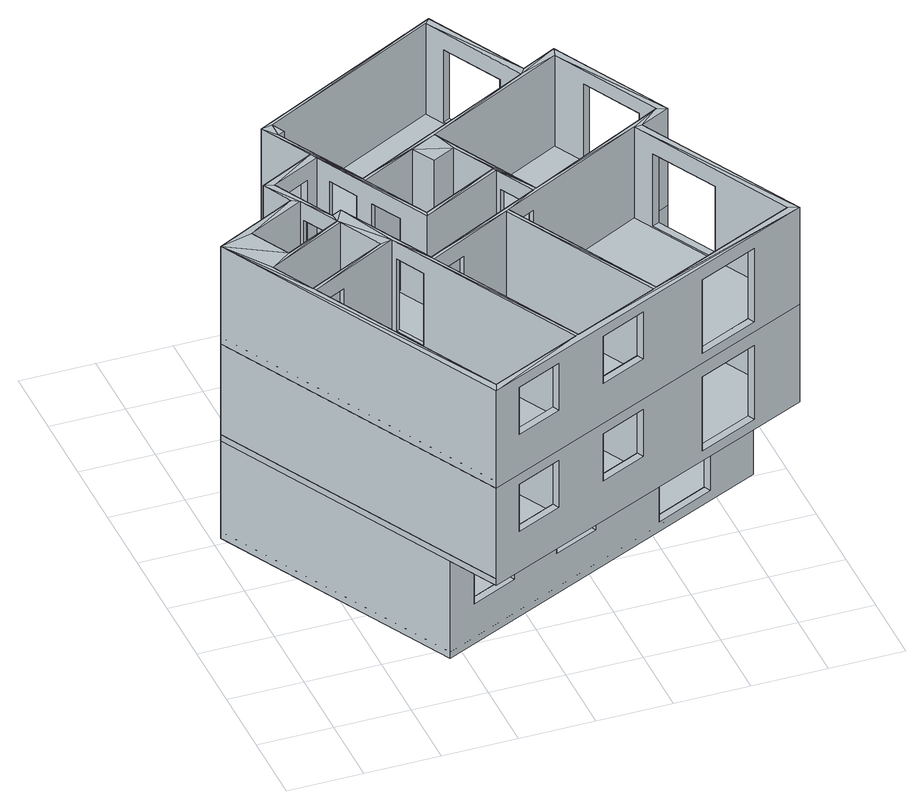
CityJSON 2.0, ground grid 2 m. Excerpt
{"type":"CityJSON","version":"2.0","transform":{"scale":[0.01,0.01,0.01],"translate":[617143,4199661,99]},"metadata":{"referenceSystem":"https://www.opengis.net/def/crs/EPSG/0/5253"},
"CityObjects":{
"object1":{"type":"GenericCityObject","attributes":{"name":"-1_-1_1_Bağımsız Bölüm","geometrySuitability":1001,"integrationState":1004,"independentSectionNumber":"1","takbisPropertyIdentityNumber":-1,"maksIdentityNumber":5007903387,"maksNumaratajIdentityNumber":858421696,"maksIntegrationState":1003,"additionalNote":"-","independentSectionUsage":1001,"partCount":9,"independentSectionPlanNetArea":87,"independentSectionPlanGrossArea":94,"independentSectionCalculatedArea":95.33,"blockName":"-1","propertyLot":"1/8","registeredQuality":"MESKEN","registeredInstallation":"-","registeredFloorDefinition":"ZEMİN KAT","independentSectionCardinalDirection":1001,"class":"BagimsizBolum"},"geometry":[{"type":"MultiSurface","lod":"2","boundaries":[[[0,1,2,3,4,5,6,7,8,9]],[[10,11,12,13,14,15,16,17,18,19]],[[20,21,22,23]],[[24,25,26,27]],[[24,25,21,20]],[[26,27,23,22]],[[28,29,30,31],[26,22,21,25]],[[29,32,33,30]],[[34,35,36,37]],[[38,39,40,41]],[[41,38,34,37]],[[39,40,36,35]],[[32,42,43,33],[40,36,37,41]],[[42,44,45,43]],[[44,46,47,45]],[[46,28,31,47]],[[48,49,50,51]],[[52,53,54,55]],[[52,53,49,48]],[[54,55,51,50]],[[56,57,58,59],[54,50,49,53]],[[57,60,61,58]],[[62,63,64,65]],[[66,67,68,69]],[[69,66,62,65]],[[67,68,64,63]],[[60,70,71,61],[68,64,65,69]],[[70,56,59,71]],[[72,73,74,75]],[[76,77,78,79]],[[76,77,73,72]],[[78,79,75,74]],[[80,81,82,83],[78,74,73,77]],[[81,84,85,82]],[[84,86,87,85]],[[86,88,89,87]],[[88,90,91,89]],[[92,93,94,95]],[[96,97,98,99]],[[96,97,93,92]],[[98,99,95,94]],[[90,100,101,91],[99,95,92,96]],[[100,102,103,101]],[[104,105,106,107]],[[108,109,110,111]],[[108,109,105,104]],[[110,111,107,106]],[[102,80,83,103],[109,105,106,110]],[[112,113,114,115]],[[116,117,118,119]],[[120,121,122,123]],[[120,121,117,116]],[[122,123,119,118]],[[113,124,125,114],[122,118,117,121]],[[124,126,127,125]],[[128,129,130,131]],[[132,133,134,135]],[[132,133,129,128]],[[134,135,131,130]],[[126,112,115,127],[133,129,130,134]],[[136,137,138,139],[66,62,63,67]],[[137,140,141,138],[135,131,128,132],[111,107,104,108]],[[142,143,144,145]],[[146,147,148,149]],[[149,146,142,145]],[[147,148,144,143]],[[140,150,151,141],[148,144,145,149]],[[150,152,153,151]],[[154,155,156,157]],[[158,159,160,161]],[[161,158,154,157]],[[159,160,156,155]],[[152,162,163,153],[160,156,157,161]],[[164,165,166,167]],[[168,169,170,171]],[[168,169,165,164]],[[170,171,167,166]],[[162,172,173,163],[169,165,166,170]],[[174,175,176,177]],[[178,179,180,181]],[[181,178,174,177]],[[179,180,176,175]],[[172,182,183,173],[38,34,35,39],[178,174,175,179]],[[182,136,139,183]],[[184,185,186,187]],[[185,188,189,186],[180,176,177,181]],[[188,190,191,189]],[[190,192,193,191]],[[192,194,195,193]],[[194,184,187,195]],[[196,197,198,199],[158,154,155,159]],[[197,200,201,198]],[[200,202,203,201]],[[202,196,199,203]],[[204,205,206,207]],[[208,209,210,211]],[[212,213,214,215]],[[212,213,209,208]],[[214,215,211,210]],[[205,216,217,206],[215,211,208,212]],[[216,218,219,217]],[[218,204,207,219]],[[220,221,222,223],[146,142,143,147]],[[224,225,226,227]],[[228,229,230,231]],[[228,229,225,224]],[[230,231,227,226]],[[221,232,233,222],[230,226,225,229]],[[232,234,235,233]],[[234,220,223,235],[213,209,210,214]],[[236,237,0,9]],[[237,238,1,0]],[[238,239,2,1],[27,23,20,24],[55,51,48,52]],[[239,240,3,2],[79,75,72,76]],[[240,241,4,3]],[[241,242,5,4],[123,119,116,120],[231,227,224,228],[98,94,93,97]],[[242,243,6,5]],[[243,244,7,6]],[[244,245,8,7]],[[245,236,9,8],[168,164,167,171]],[[86,88,84]],[[162,245,152]],[[243,202,244]],[[202,243,200]],[[218,243,216]],[[234,243,232]],[[237,46,238]],[[44,46,42]],[[245,162,236]],[[192,194,190]],[[88,90,84]],[[202,196,244]],[[243,218,200]],[[243,242,232]],[[46,28,238]],[[46,237,42]],[[162,172,236]],[[188,172,185]],[[244,196,245]],[[200,218,197]],[[216,234,205]],[[232,242,221]],[[238,28,239]],[[42,237,32]],[[172,188,236]],[[172,182,185]],[[218,204,197]],[[234,220,205]],[[242,241,221]],[[28,29,239]],[[237,236,32]],[[185,182,184]],[[196,197,152]],[[182,136,184]],[[152,197,150]],[[205,220,197]],[[32,70,29]],[[188,190,32]],[[197,220,150]],[[126,220,124]],[[70,56,29]],[[32,190,70]],[[150,220,140]],[[220,221,124]],[[29,56,239]],[[190,194,70]],[[56,57,239]],[[70,194,60]],[[140,102,137]],[[126,112,140]],[[221,241,113]],[[194,184,60]],[[102,80,137]],[[184,137,60]],[[102,112,100]],[[112,113,100]],[[137,80,57]],[[57,80,239]],[[100,241,90]],[[239,80,240]],[[90,241,84]],[[80,81,240]],[[84,241,81]],[[240,81,241]]]}]},
"object2":{"type":"GenericCityObject","attributes":{"name":"-1_-1_3_Bağımsız Bölüm","geometrySuitability":1001,"integrationState":1004,"independentSectionNumber":"3","takbisPropertyIdentityNumber":-1,"maksIdentityNumber":5490760344,"maksNumaratajIdentityNumber":858421696,"maksIntegrationState":1003,"additionalNote":"-","independentSectionUsage":1001,"partCount":9,"independentSectionPlanNetArea":114,"independentSectionPlanGrossArea":129,"independentSectionCalculatedArea":115.57,"blockName":"-1","propertyLot":"2/8","registeredQuality":"MESKEN","registeredInstallation":"-","registeredFloorDefinition":"1. KAT","independentSectionCardinalDirection":1001,"class":"BagimsizBolum"},"geometry":[{"type":"MultiSurface","lod":"2","boundaries":[[[246,247,248,249,250,251,243,244,245,236,252,253]],[[254,255,256,257,258,259,260,261,262,263,264,265]],[[266,267,268,269]],[[270,271,272,273]],[[273,270,266,269]],[[271,272,268,267]],[[274,275,276,277],[270,266,267,271]],[[275,278,279,276]],[[280,281,282,283]],[[284,285,286,287]],[[287,284,280,283]],[[285,286,282,281]],[[278,288,289,279],[286,282,283,287]],[[288,290,291,289]],[[290,292,293,291]],[[292,274,277,293]],[[294,295,296,297]],[[298,299,300,301]],[[298,299,295,294]],[[300,301,297,296]],[[302,303,304,305],[300,296,295,299]],[[303,306,307,304]],[[308,309,310,311]],[[312,313,314,315]],[[315,312,308,311]],[[313,314,310,309]],[[306,316,317,307],[314,310,311,315]],[[316,302,305,317]],[[318,319,320,321]],[[322,323,324,325]],[[325,322,318,321]],[[323,324,320,319]],[[326,327,328,329],[322,318,319,323]],[[330,331,332,333]],[[334,335,336,337]],[[334,335,331,330]],[[336,337,333,332]],[[327,338,339,328],[337,333,330,334]],[[338,340,341,339]],[[342,343,344,345]],[[346,347,348,349]],[[346,347,343,342]],[[348,349,345,344]],[[340,326,329,341],[347,343,344,348]],[[350,351,352,353]],[[354,355,356,357]],[[358,359,360,361]],[[358,359,355,354]],[[360,361,357,356]],[[351,362,363,352],[361,357,354,358]],[[362,364,365,363]],[[366,367,368,369]],[[370,371,372,373]],[[370,371,367,366]],[[372,373,369,368]],[[364,350,353,365],[371,367,368,372]],[[374,375,376,377]],[[378,379,380,381]],[[378,379,375,374]],[[380,381,377,376]],[[382,383,384,385],[381,377,374,378]],[[383,386,387,384]],[[388,389,390,391]],[[392,393,394,395]],[[392,393,389,388]],[[394,395,391,390]],[[386,396,397,387],[393,389,390,394]],[[398,399,400,401]],[[402,403,404,405]],[[405,402,398,401]],[[403,404,400,399]],[[396,382,385,397],[402,398,399,403]],[[406,407,408,409],[395,391,388,392]],[[407,410,411,408]],[[410,412,413,411]],[[412,406,409,413]],[[414,415,416,417]],[[415,418,419,416]],[[418,420,421,419]],[[422,423,424,425]],[[426,427,428,429]],[[429,426,422,425]],[[427,428,424,423]],[[420,414,417,421],[426,422,423,427]],[[430,431,432,433]],[[434,435,436,437]],[[437,434,430,433]],[[435,436,432,431]],[[438,439,440,441],[284,280,281,285],[434,430,431,435]],[[439,442,443,440]],[[442,444,445,443],[312,308,309,313]],[[444,446,447,445],[373,369,366,370],[349,345,342,346]],[[446,448,449,447],[404,400,401,405]],[[448,450,451,449]],[[450,452,453,451],[428,424,425,429]],[[454,455,456,457]],[[458,459,460,461]],[[458,459,455,454]],[[460,461,457,456]],[[452,438,441,453],[459,455,456,460]],[[462,463,464,465]],[[463,466,467,464]],[[466,468,469,467],[436,432,433,437]],[[468,470,471,469]],[[470,472,473,471]],[[472,462,465,473]],[[474,475,246,253],[273,269,268,272]],[[475,476,247,246]],[[476,477,248,247],[301,297,294,298]],[[477,478,249,248]],[[478,479,250,249],[325,321,320,324]],[[479,480,251,250],[336,332,331,335],[360,356,355,359],[380,376,375,379]],[[480,481,243,251]],[[481,482,244,243]],[[482,483,245,244]],[[483,484,236,245],[458,454,457,461]],[[484,485,252,236]],[[485,474,253,252]],[[452,483,450]],[[481,418,482]],[[418,481,415]],[[410,481,407]],[[386,481,383]],[[485,292,474]],[[290,292,288]],[[483,452,484]],[[472,462,470]],[[418,420,482]],[[481,410,415]],[[481,480,383]],[[292,274,474]],[[292,485,288]],[[452,438,484]],[[468,438,466]],[[482,420,483]],[[415,410,414]],[[407,386,406]],[[383,480,382]],[[474,274,475]],[[288,485,278]],[[438,468,484]],[[438,439,466]],[[410,412,414]],[[386,396,406]],[[480,479,382]],[[274,275,475]],[[485,484,278]],[[466,439,463]],[[420,414,450]],[[475,275,476]],[[439,442,463]],[[450,414,448]],[[406,396,414]],[[278,316,275]],[[468,470,278]],[[414,396,448]],[[364,396,362]],[[316,302,275]],[[278,470,316]],[[448,396,446]],[[396,382,362]],[[275,302,476]],[[470,462,316]],[[476,302,477]],[[316,462,306]],[[446,340,444]],[[364,350,446]],[[382,479,351]],[[302,303,477]],[[462,463,306]],[[340,326,444]],[[477,303,478]],[[463,444,306]],[[340,350,338]],[[350,351,338]],[[444,326,303]],[[303,326,478]],[[338,479,327]],[[478,326,479]],[[327,479,326]]]}]},
"object3":{"type":"GenericCityObject","attributes":{"name":"-1_-1_5_Bağımsız Bölüm","geometrySuitability":1001,"integrationState":1004,"independentSectionNumber":"5","takbisPropertyIdentityNumber":-1,"maksIdentityNumber":5229293625,"maksNumaratajIdentityNumber":858421696,"maksIntegrationState":1003,"additionalNote":"-","independentSectionUsage":1001,"partCount":9,"independentSectionPlanNetArea":114,"independentSectionPlanGrossArea":129,"independentSectionCalculatedArea":115.57,"blockName":"-1","propertyLot":"2/8","registeredQuality":"MESKEN","registeredInstallation":"-","registeredFloorDefinition":"2. KAT","independentSectionCardinalDirection":1001,"class":"BagimsizBolum"},"geometry":[{"type":"MultiSurface","lod":"2","boundaries":[[[475,476,477,478,479,480,481,482,483,484,485,474]],[[486,487,488,489,490,491,492,493,494,495,496,497]],[[498,499,500,501]],[[502,503,504,505]],[[505,502,498,501]],[[503,504,500,499]],[[506,507,508,509],[502,498,499,503]],[[507,510,511,508]],[[512,513,514,515]],[[516,517,518,519]],[[519,516,512,515]],[[517,518,514,513]],[[510,520,521,511],[518,514,515,519]],[[520,522,523,521]],[[522,524,525,523]],[[524,506,509,525]],[[526,527,528,529]],[[530,531,532,533]],[[530,531,527,526]],[[532,533,529,528]],[[534,535,536,537],[532,528,527,531]],[[535,538,539,536]],[[540,541,542,543]],[[544,545,546,547]],[[547,544,540,543]],[[545,546,542,541]],[[538,548,549,539],[546,542,543,547]],[[548,534,537,549]],[[550,551,552,553]],[[554,555,556,557]],[[557,554,550,553]],[[555,556,552,551]],[[558,559,560,561],[554,550,551,555]],[[562,563,564,565]],[[566,567,568,569]],[[566,567,563,562]],[[568,569,565,564]],[[559,570,571,560],[569,565,562,566]],[[570,572,573,571]],[[574,575,576,577]],[[578,579,580,581]],[[578,579,575,574]],[[580,581,577,576]],[[572,558,561,573],[579,575,576,580]],[[582,583,584,585]],[[586,587,588,589]],[[590,591,592,593]],[[590,591,587,586]],[[592,593,589,588]],[[583,594,595,584],[593,589,586,590]],[[594,596,597,595]],[[598,599,600,601]],[[602,603,604,605]],[[602,603,599,598]],[[604,605,601,600]],[[596,582,585,597],[603,599,600,604]],[[606,607,608,609]],[[610,611,612,613]],[[610,611,607,606]],[[612,613,609,608]],[[614,615,616,617],[613,609,606,610]],[[615,618,619,616]],[[620,621,622,623]],[[624,625,626,627]],[[624,625,621,620]],[[626,627,623,622]],[[618,628,629,619],[625,621,622,626]],[[630,631,632,633]],[[634,635,636,637]],[[637,634,630,633]],[[635,636,632,631]],[[628,614,617,629],[634,630,631,635]],[[638,639,640,641],[627,623,620,624]],[[639,642,643,640]],[[642,644,645,643]],[[644,638,641,645]],[[646,647,648,649]],[[647,650,651,648]],[[650,652,653,651]],[[654,655,656,657]],[[658,659,660,661]],[[661,658,654,657]],[[659,660,656,655]],[[652,646,649,653],[658,654,655,659]],[[662,663,664,665]],[[666,667,668,669]],[[669,666,662,665]],[[667,668,664,663]],[[670,671,672,673],[516,512,513,517],[666,662,663,667]],[[671,674,675,672]],[[674,676,677,675],[544,540,541,545]],[[676,678,679,677],[605,601,598,602],[581,577,574,578]],[[678,680,681,679],[636,632,633,637]],[[680,682,683,681]],[[682,684,685,683],[660,656,657,661]],[[686,687,688,689]],[[690,691,692,693]],[[690,691,687,686]],[[692,693,689,688]],[[684,670,673,685],[691,687,688,692]],[[694,695,696,697]],[[695,698,699,696]],[[698,700,701,699],[668,664,665,669]],[[700,702,703,701]],[[702,704,705,703]],[[704,694,697,705]],[[706,707,475,474],[505,501,500,504]],[[707,708,476,475]],[[708,709,477,476],[533,529,526,530]],[[709,710,478,477]],[[710,711,479,478],[557,553,552,556]],[[711,712,480,479],[568,564,563,567],[592,588,587,591],[612,608,607,611]],[[712,713,481,480]],[[713,714,482,481]],[[714,715,483,482]],[[715,716,484,483],[690,686,689,693]],[[716,717,485,484]],[[717,706,474,485]],[[684,715,682]],[[713,650,714]],[[650,713,647]],[[642,713,639]],[[618,713,615]],[[717,524,706]],[[522,524,520]],[[715,684,716]],[[704,694,702]],[[650,652,714]],[[713,642,647]],[[713,712,615]],[[524,506,706]],[[524,717,520]],[[684,670,716]],[[700,670,698]],[[714,652,715]],[[647,642,646]],[[639,618,638]],[[615,712,614]],[[706,506,707]],[[520,717,510]],[[670,700,716]],[[670,671,698]],[[642,644,646]],[[618,628,638]],[[712,711,614]],[[506,507,707]],[[717,716,510]],[[698,671,695]],[[652,646,682]],[[707,507,708]],[[671,674,695]],[[682,646,680]],[[638,628,646]],[[510,548,507]],[[700,702,510]],[[646,628,680]],[[596,628,594]],[[548,534,507]],[[510,702,548]],[[680,628,678]],[[628,614,594]],[[507,534,708]],[[702,694,548]],[[708,534,709]],[[548,694,538]],[[678,572,676]],[[596,582,678]],[[614,711,583]],[[534,535,709]],[[694,695,538]],[[572,558,676]],[[709,535,710]],[[695,676,538]],[[572,582,570]],[[582,583,570]],[[676,558,535]],[[535,558,710]],[[570,711,559]],[[710,558,711]],[[559,711,558]]]}]}
},
"vertices":[
[283,1248,88],[680,1453,88],[1190,965,88],[1313,725,88],[1316,606,88],[363,164,88],[24,823,88],[250,939,88],[209,1019,88],[361,1097,88],[283,1248,108],[680,1453,108],[1190,965,108],[1313,725,108],[1316,606,108],[363,164,108],[24,823,108],[250,939,108],[209,1019,108],[361,1097,108],[861,1280,208],[847,1266,208],[745,1364,208],[759,1378,208],[861,1280,348],[847,1266,348],[745,1364,348],[759,1378,348],[677,1429,378],[913,1203,378],[913,1203,108],[677,1429,108],[443,960,378],[443,960,108],[388,1045,113],[429,965,113],[438,969,113],[397,1049,113],[388,1045,328],[429,965,328],[438,969,328],[397,1049,328],[319,1200,378],[319,1200,108],[337,1209,378],[337,1209,108],[319,1244,378],[319,1244,108],[1116,1036,208],[1102,1021,208],[1000,1120,208],[1013,1134,208],[1116,1036,348],[1102,1021,348],[1000,1120,348],[1013,1134,348],[921,1195,378],[1171,955,378],[1171,955,108],[921,1195,108],[820,774,378],[820,774,108],[764,861,113],[805,782,113],[814,786,113],[773,866,113],[764,861,328],[805,782,328],[814,786,328],[773,866,328],[670,1066,378],[670,1066,108],[1306,741,118],[1288,732,118],[1188,925,118],[1206,934,118],[1306,741,338],[1288,732,338],[1188,925,338],[1206,934,338],[1177,947,378],[1294,720,378],[1294,720,108],[1177,947,108],[1295,646,378],[1295,646,108],[1284,668,378],[1284,668,108],[1257,654,378],[1257,654,108],[1279,611,378],[1279,611,108],[1011,486,118],[1020,468,118],[1182,544,118],[1173,562,118],[1011,486,338],[1020,468,338],[1182,544,338],[1173,562,338],[877,424,378],[877,424,108],[727,715,378],[727,715,108],[734,729,113],[738,721,113],[806,756,113],[801,764,113],[734,729,328],[738,721,328],[806,756,328],[801,764,328],[718,710,378],[867,420,378],[867,420,108],[718,710,108],[699,320,208],[691,338,208],[813,395,208],[821,376,208],[699,320,348],[691,338,348],[813,395,348],[821,376,348],[631,310,378],[631,310,108],[487,591,378],[487,591,108],[517,618,113],[521,609,113],[604,651,113],[600,660,113],[517,618,328],[521,609,328],[604,651,328],[600,660,328],[756,876,378],[811,769,378],[811,769,108],[756,876,108],[482,600,378],[482,600,108],[424,690,113],[466,609,113],[475,614,113],[433,694,113],[424,690,328],[466,609,328],[475,614,328],[433,694,328],[348,860,378],[348,860,108],[321,846,378],[321,846,108],[273,917,113],[309,848,113],[318,853,113],[282,922,113],[273,917,328],[309,848,328],[318,853,328],[282,922,328],[236,1011,378],[236,1011,108],[250,1040,113],[259,1022,113],[348,1068,113],[339,1086,113],[250,1040,328],[259,1022,328],[348,1068,328],[339,1086,328],[370,1079,378],[370,1079,108],[449,925,113],[492,843,113],[501,847,113],[458,930,113],[449,925,328],[492,843,328],[501,847,328],[458,930,328],[534,761,378],[534,761,108],[752,885,378],[538,775,378],[538,775,108],[752,885,108],[447,951,378],[447,951,108],[598,1029,378],[598,1029,108],[631,967,378],[631,967,108],[693,999,378],[693,999,108],[269,926,378],[324,819,378],[324,819,108],[269,926,108],[168,739,378],[168,739,108],[113,846,378],[113,846,108],[328,811,378],[388,695,378],[388,695,108],[328,811,108],[179,588,113],[183,579,113],[259,618,113],[254,627,113],[179,588,328],[183,579,328],[259,618,328],[254,627,328],[170,583,378],[170,583,108],[111,698,378],[111,698,108],[419,700,378],[622,306,378],[622,306,108],[419,700,108],[439,199,208],[431,217,208],[557,276,208],[565,258,208],[439,199,348],[431,217,348],[557,276,348],[565,258,348],[372,190,378],[372,190,108],[175,574,378],[175,574,108],[361,1097,378],[283,1248,378],[680,1453,378],[1190,965,378],[1313,725,378],[1316,606,378],[363,164,378],[24,823,378],[250,939,378],[209,1019,378],
[968,1242,378],[1065,1292,378],[1234,965,378],[1152,923,378],[1385,472,378],[432,31,378],[288,1238,378],[827,1515,378],[968,1242,398],[1065,1292,398],[1234,965,398],[1152,923,398],[1385,472,398],[432,31,398],[24,823,398],[250,939,398],[209,1019,398],[361,1097,398],[288,1238,398],[827,1515,398],[840,1446,403],[923,1285,403],[941,1294,403],[858,1456,403],[840,1446,618],[923,1285,618],[941,1294,618],[858,1456,618],[813,1499,668],[955,1224,668],[955,1224,398],[813,1499,398],[443,960,668],[443,960,398],[389,1041,403],[429,964,403],[438,969,403],[398,1046,403],[389,1041,618],[429,964,618],[438,969,618],[398,1046,618],[319,1200,668],[319,1200,398],[337,1209,668],[337,1209,398],[319,1244,668],[319,1244,398],[1200,1031,408],[1182,1022,408],[1100,1182,408],[1118,1191,408],[1200,1031,628],[1182,1022,628],[1100,1182,628],[1118,1191,628],[1057,1265,668],[1207,974,668],[1207,974,398],[1057,1265,398],[820,774,668],[820,774,398],[763,863,403],[805,781,403],[814,786,403],[772,867,403],[763,863,618],[805,781,618],[814,786,618],[772,867,618],[670,1066,668],[670,1066,398],[1158,868,403],[1250,689,403],[1268,698,403],[1176,877,403],[1158,868,618],[1250,689,618],[1268,698,618],[1176,877,618],[1130,922,668],[1357,482,668],[1357,482,398],[1130,922,398],[1070,348,408],[1078,330,408],[1242,406,408],[1234,424,408],[1070,348,628],[1078,330,628],[1242,406,628],[1234,424,628],[945,291,668],[945,291,398],[727,715,668],[727,715,398],[733,729,403],[737,720,403],[805,755,403],[800,764,403],[733,729,618],[737,720,618],[805,755,618],[800,764,618],[718,710,668],[936,286,668],[936,286,398],[718,710,398],[758,204,498],[767,186,498],[894,245,498],[885,263,498],[758,204,638],[767,186,638],[894,245,638],[885,263,638],[700,177,668],[700,177,398],[487,591,668],[487,591,398],[495,607,403],[500,598,403],[581,639,403],[576,648,403],[495,607,618],[500,598,618],[581,639,618],[576,648,618],[496,82,498],[504,64,498],[628,122,498],[620,140,498],[496,82,638],[504,64,638],[628,122,638],[620,140,638],[691,173,668],[441,57,668],[441,57,398],[691,173,398],[175,574,668],[175,574,398],[178,587,403],[183,578,403],[263,619,403],[258,628,403],[178,587,618],[183,578,618],[263,619,618],[258,628,618],[419,700,668],[419,700,398],[426,687,403],[466,609,403],[475,613,403],[435,691,403],[426,687,618],[466,609,618],[475,613,618],[435,691,618],[388,695,668],[170,583,668],[170,583,398],[388,695,398],[111,698,668],[111,698,398],[328,811,668],[328,811,398],[324,819,668],[168,739,668],[168,739,398],[324,819,398],[113,846,668],[113,846,398],[269,926,668],[269,926,398],[274,916,403],[308,850,403],[317,854,403],[283,921,403],[274,916,618],[308,850,618],[317,854,618],[283,921,618],[452,920,403],[494,839,403],[503,843,403],[461,924,403],[452,920,618],[494,839,618],[503,843,618],[461,924,618],[370,1079,668],[534,761,668],[534,761,398],[370,1079,398],[756,876,668],[756,876,398],[811,769,668],[811,769,398],[482,600,668],[482,600,398],[348,860,668],[348,860,398],[321,846,668],[321,846,398],[236,1011,668],[236,1011,398],[244,1037,403],[253,1019,403],[341,1065,403],[332,1082,403],[244,1037,618],[253,1019,618],[341,1065,618],[332,1082,618],[693,999,668],[752,885,668],[752,885,398],[693,999,398],[538,775,668],[538,775,398],[447,951,668],[447,951,398],[598,1029,668],[598,1029,398],[631,967,668],[631,967,398],[827,1515,668],[968,1242,668],[1065,1292,668],[1234,965,668],[1152,923,668],[1385,472,668],[432,31,668],[24,823,668],[250,939,668],[209,1019,668],[361,1097,668],[288,1238,668],
[968,1242,688],[1065,1292,688],[1234,965,688],[1152,923,688],[1385,472,688],[432,31,688],[24,823,688],[250,939,688],[209,1019,688],[361,1097,688],[288,1238,688],[827,1515,688],[840,1446,693],[923,1285,693],[941,1294,693],[858,1456,693],[840,1446,908],[923,1285,908],[941,1294,908],[858,1456,908],[813,1499,958],[955,1224,958],[955,1224,688],[813,1499,688],[443,960,958],[443,960,688],[389,1041,693],[429,964,693],[438,969,693],[398,1046,693],[389,1041,908],[429,964,908],[438,969,908],[398,1046,908],[319,1200,958],[319,1200,688],[337,1209,958],[337,1209,688],[319,1244,958],[319,1244,688],[1200,1031,698],[1182,1022,698],[1100,1182,698],[1118,1191,698],[1200,1031,918],[1182,1022,918],[1100,1182,918],[1118,1191,918],[1057,1265,958],[1207,974,958],[1207,974,688],[1057,1265,688],[820,774,958],[820,774,688],[763,863,693],[805,781,693],[814,786,693],[772,867,693],[763,863,908],[805,781,908],[814,786,908],[772,867,908],[670,1066,958],[670,1066,688],[1158,868,693],[1250,689,693],[1268,698,693],[1176,877,693],[1158,868,908],[1250,689,908],[1268,698,908],[1176,877,908],[1130,922,958],[1357,482,958],[1357,482,688],[1130,922,688],[1070,348,698],[1078,330,698],[1242,406,698],[1234,424,698],[1070,348,918],[1078,330,918],[1242,406,918],[1234,424,918],[945,291,958],[945,291,688],[727,715,958],[727,715,688],[733,729,693],[737,720,693],[805,755,693],[800,764,693],[733,729,908],[737,720,908],[805,755,908],[800,764,908],[718,710,958],[936,286,958],[936,286,688],[718,710,688],[758,204,788],[767,186,788],[894,245,788],[885,263,788],[758,204,928],[767,186,928],[894,245,928],[885,263,928],[700,177,958],[700,177,688],[487,591,958],[487,591,688],[495,607,693],[500,598,693],[581,639,693],[576,648,693],[495,607,908],[500,598,908],[581,639,908],[576,648,908],[496,82,788],[504,64,788],[628,122,788],[620,140,788],[496,82,928],[504,64,928],[628,122,928],[620,140,928],[691,173,958],[441,57,958],[441,57,688],[691,173,688],[175,574,958],[175,574,688],[178,587,693],[183,578,693],[263,619,693],[258,628,693],[178,587,908],[183,578,908],[263,619,908],[258,628,908],[419,700,958],[419,700,688],[426,687,693],[466,609,693],[475,613,693],[435,691,693],[426,687,908],[466,609,908],[475,613,908],[435,691,908],[388,695,958],[170,583,958],[170,583,688],[388,695,688],[111,698,958],[111,698,688],[328,811,958],[328,811,688],[324,819,958],[168,739,958],[168,739,688],[324,819,688],[113,846,958],[113,846,688],[269,926,958],[269,926,688],[274,916,693],[308,850,693],[317,854,693],[283,921,693],[274,916,908],[308,850,908],[317,854,908],[283,921,908],[452,920,693],[494,839,693],[503,843,693],[461,924,693],[452,920,908],[494,839,908],[503,843,908],[461,924,908],[370,1079,958],[534,761,958],[534,761,688],[370,1079,688],[756,876,958],[756,876,688],[811,769,958],[811,769,688],[482,600,958],[482,600,688],[348,860,958],[348,860,688],[321,846,958],[321,846,688],[236,1011,958],[236,1011,688],[244,1037,693],[253,1019,693],[341,1065,693],[332,1082,693],[244,1037,908],[253,1019,908],[341,1065,908],[332,1082,908],[693,999,958],[752,885,958],[752,885,688],[693,999,688],[538,775,958],[538,775,688],[447,951,958],[447,951,688],[598,1029,958],[598,1029,688],[631,967,958],[631,967,688],[827,1515,958],[968,1242,958],[1065,1292,958],[1234,965,958],[1152,923,958],[1385,472,958],[432,31,958],[24,823,958],[250,939,958],[209,1019,958],[361,1097,958],[288,1238,958]
]}
